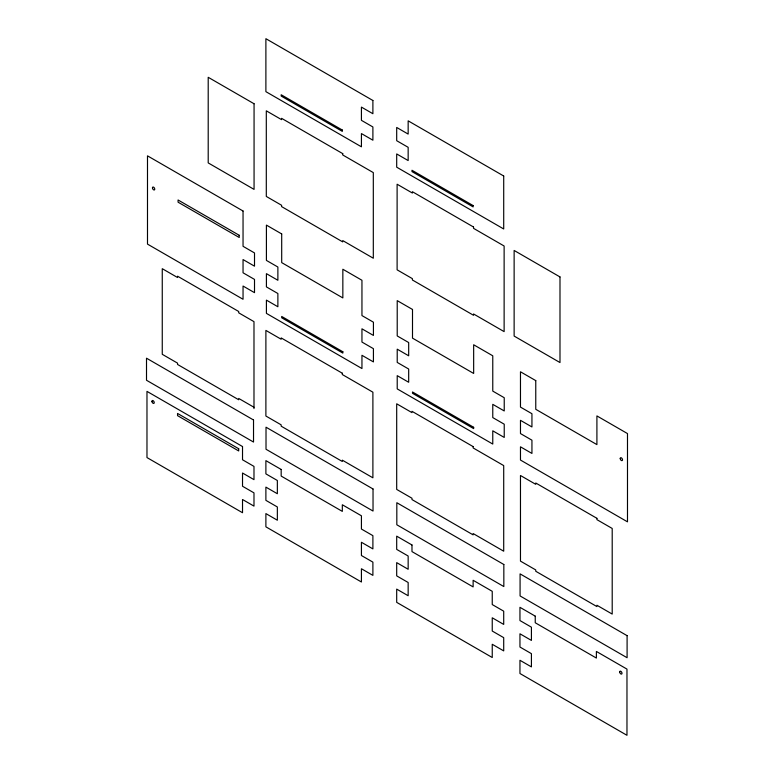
<?xml version="1.0" encoding="UTF-8"?>
<svg xmlns="http://www.w3.org/2000/svg" width="774" height="774" viewBox="0 0 774 774"><rect width="100%" height="100%" fill="white"/><g stroke="black" fill="none" stroke-linecap="round" stroke-linejoin="round"><path stroke-width="1.16" d="M253.988 407.259L238.702 398.436L238.702 399.761L177.546 364.457L177.546 363.132L162.259 354.308L162.259 268.684L177.546 277.518L177.546 276.192L238.702 311.496L238.702 312.822L253.988 321.645L253.988 408.585M372.894 100.485L265.888 38.7L265.888 91.661L361.429 146.818L361.429 133.583L372.894 140.2L372.894 126.965L361.429 120.347L361.429 107.102L372.894 113.72L372.894 100.485M503.71 176.008L408.159 120.841L408.159 134.076L396.694 127.458L396.694 140.704L408.159 147.321L408.159 160.557L396.694 153.939L396.694 167.184L503.71 228.969L503.71 176.008M342.321 130.051L281.175 94.747L281.175 96.073L342.321 131.377L342.321 130.051M473.127 205.574L411.981 170.27L411.981 171.596L473.127 206.9L473.127 205.574M473.543 227.024L412.397 191.72L412.397 193.045L397.11 184.222L397.11 269.836L412.397 278.659L412.397 279.985L473.543 315.289L473.543 313.963L504.126 331.62L504.126 246.006L473.543 228.349L473.543 227.024M559.989 276.937L514.13 250.457L514.13 336.071L559.989 362.551L559.989 276.937M342.737 153.639L281.591 118.335L281.591 119.66L266.304 110.827L266.304 196.441L281.591 205.274L281.591 206.6L342.737 241.904L342.737 240.579L373.31 258.226L373.31 172.612L342.737 154.964L342.737 153.639M254.066 103.764L208.206 77.294L208.206 162.908L254.066 189.388L254.066 103.764M243.046 211.012L147.495 155.845L147.495 244.11L243.046 299.277L243.046 286.041L254.511 292.659L254.511 279.414L243.046 272.796L243.046 259.561L254.511 266.179L254.511 252.943L243.046 246.316L243.046 211.012M281.697 233.932L266.411 225.108L266.411 260.412L277.876 267.03L277.876 280.275L266.411 273.657L266.411 286.893L277.876 293.51L277.876 306.756L266.411 300.128L266.411 313.373L361.951 368.54L361.951 355.295L373.426 361.913L373.426 348.677L361.951 342.06L361.951 328.815L373.426 335.432L373.426 322.197L361.951 315.579L361.951 280.275L342.843 269.236L342.843 297.922L281.697 262.618L281.697 233.932M412.503 309.455L397.217 300.631L397.217 335.935L408.682 342.553L408.682 355.798L397.217 349.171L397.217 362.416L408.682 369.034L408.682 382.269L397.217 375.651L397.217 388.896L492.767 444.053L492.767 430.818L504.232 437.436L504.232 424.2L492.767 417.583L492.767 404.338L504.232 410.955L504.232 397.72L492.767 391.102L492.767 355.798L473.659 344.759L473.659 373.445L412.503 338.141L412.503 309.455M535.763 380.614L520.476 371.791L520.476 407.095L531.941 413.713L531.941 426.958L520.476 420.34L520.476 433.575L531.941 440.193L531.941 453.438L520.476 446.821L520.476 460.056L627.491 521.84L627.491 433.575L596.909 415.919L596.909 444.605L535.763 409.301L535.763 380.614M239.224 235.286L178.068 199.982L178.068 202.188L239.224 237.492L239.224 235.286M342.843 351.764L281.697 316.46L281.697 317.785L342.843 353.089L342.843 351.764M473.659 427.287L412.503 391.983L412.503 393.308L473.659 428.612L473.659 427.287M473.127 446.608L411.981 411.304L411.981 412.629L396.694 403.805L396.694 489.42L411.981 498.243L411.981 499.569L473.127 534.873L473.127 533.547L503.71 551.204L503.71 465.59L473.127 447.933L473.127 446.608M596.909 518.309L535.763 483.005L535.763 484.331L520.476 475.507L520.476 561.121L535.763 569.945L535.763 571.27L596.909 606.574L596.909 605.249L612.205 614.072L612.205 528.458L596.909 519.635L596.909 518.309M342.321 373.223L281.175 337.919L281.175 339.235L265.888 330.411L265.888 416.025L281.175 424.858L281.175 426.184L342.321 461.488L342.321 460.162L372.894 477.81L372.894 392.195L342.321 374.548L342.321 373.223M253.524 419.982L146.509 358.198L146.509 380.266L253.524 442.051L253.524 419.982M373.029 488.974L266.014 427.2L266.014 449.259L373.029 511.043L373.029 488.974M503.835 564.498L396.82 502.713L396.82 524.782L503.835 586.566L503.835 564.498M627.095 635.667L520.08 573.882L520.08 595.941L627.095 657.726L627.095 635.667M242.523 446.54L146.973 391.373L146.973 457.569L242.523 512.736L242.523 499.501L253.988 506.119L253.988 492.874L242.523 486.256L242.523 473.02L253.988 479.638L253.988 466.403L242.523 459.775L242.523 446.54M281.175 469.46L265.888 460.636L265.888 473.872L277.353 480.49L277.353 493.735L265.888 487.117L265.888 500.352L277.353 506.97L277.353 520.215L265.888 513.588L265.888 526.833L361.429 582L361.429 568.755L372.894 575.372L372.894 562.137L361.429 555.519L361.429 542.274L372.894 548.901L372.894 535.656L361.429 529.039L361.429 515.794L342.321 504.764L342.321 511.382L281.175 476.078L281.175 469.46M411.981 544.983L396.694 536.159L396.694 549.395L408.159 556.013L408.159 569.258L396.694 562.63L396.694 575.875L408.159 582.493L408.159 595.738L396.694 589.111L396.694 602.356L492.245 657.513L492.245 644.278L503.71 650.895L503.71 637.66L492.245 631.042L492.245 617.797L503.71 624.415L503.71 611.179L492.245 604.562L492.245 591.317L473.127 580.287L473.127 586.905L411.981 551.601L411.981 544.983M535.24 616.143L519.954 607.319L519.954 620.554L531.419 627.182L531.419 640.417L519.954 633.8L519.954 647.035L531.419 653.653L531.419 666.898L519.954 660.28L519.954 673.515L626.969 735.3L626.969 669.104L596.386 651.447L596.386 658.064L535.24 622.76L535.24 616.143M238.702 448.746L177.546 413.442L177.546 415.648L238.702 450.952L238.702 448.746M151.965 401.619A1.625 0.938 60 0 0 153.871 403.389A1.625 0.938 60 0 0 153.426 400.893A1.625 0.938 60 0 0 151.965 401.619M619.703 671.967A1.625 0.938 60 0 0 621.425 674.106A1.625 0.938 60 0 0 621.425 671.813A1.625 0.938 60 0 0 619.703 671.967M152.488 188.159A1.625 0.938 60 0 0 154.394 189.93A1.625 0.938 60 0 0 153.949 187.434A1.625 0.938 60 0 0 152.488 188.159M620.226 458.508A1.625 0.938 60 0 0 621.948 460.646A1.625 0.938 60 0 0 621.948 458.353A1.625 0.938 60 0 0 620.226 458.508"/></g></svg>
